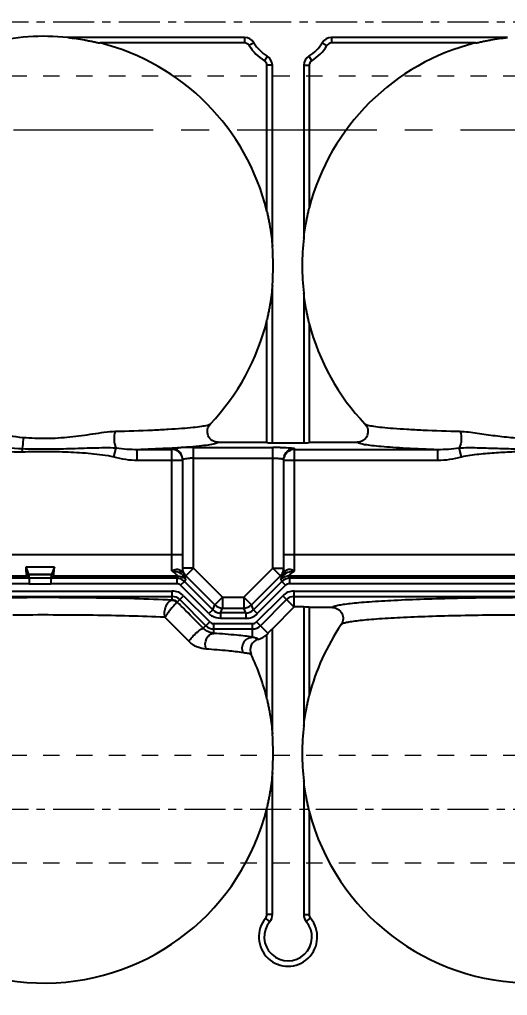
# Model space of a CAD drawing. Header units: millimetres. Extents: x -840 to 1682, y -9216 to -2117.
# Drawn here: x 422.8 to 468, y -6098.1 to -6007.6 of the extents above; entities that cross this region are included whole.
import ezdxf

# ---------------------------------------------------------------- set-up
doc = ezdxf.new("R2010")
doc.units = ezdxf.units.MM
doc.header["$LTSCALE"] = 16.335
doc.header["$PDMODE"] = 3
doc.header["$PDSIZE"] = 8
doc.linetypes.add('CENTER', pattern=[0.6, 0.375, -0.075, 0.075, -0.075])
doc.linetypes.add('HIDDEN', pattern=[0.2, 0.1, -0.1])
doc.layers.get('0').update_dxf_attribs({"linetype": 'CONTINUOUS'})
doc.layers.get('Defpoints').update_dxf_attribs({"linetype": 'CONTINUOUS'})
for name, color, linetype, lineweight in [('center', 1, 'CENTER', 9), ('cool', 153, 'HIDDEN', 9), ('dim', 82, 'CONTINUOUS', 9)]:
    doc.layers.add(name, color=color, linetype=linetype, lineweight=lineweight)
doc.layers.add('DEFAULT_2', color=8, linetype='HIDDEN')
doc.styles.get("Standard").update_dxf_attribs({"font": 'txt', "width": 0.85})
doc.dimstyles.new('mold', dxfattribs={"dimtxt": 10, "dimasz": 5, "dimexe": 0, "dimexo": 0, "dimgap": 0, "dimtad": 1, "dimzin": 1, "dimdsep": 46, "dimtxsty": 'Standard', "dimcen": 0, "dimclrd": 4, "dimclre": 4, "dimclrt": 6, "dimazin": 0, "dimtfac": 1, "dimtofl": 0, "dimtmove": 0, "dimatfit": 3, "dimfxl": 0, "dimarcsym": 0})

# ---------------------------------------------------------------- blocks, each defined once
blk = doc.blocks.new('7')
at = {"layer": 'cool', "ltscale": 0.932966}
for p, q in [((-1665.252, -2312.724), (-1303.907, -2312.724)), ((-1665.252, -2322.724), (-1303.907, -2322.724))]:
    blk.add_line(p, q, dxfattribs=at)
at = {"layer": 'cool', "color": 1, "linetype": 'CENTER', "ltscale": 0.621977}
blk.add_line((-1679.58, -2317.724), (-1289.58, -2317.724), dxfattribs=at)
blk = doc.blocks.new('*D670')
at = {"layer": 'Defpoints', "color": 0}
for p in [(291.369, -6007.78), (302.687, -6007.78), (492.865, -6017.78)]:
    blk.add_point(p, dxfattribs=at)
at = {"layer": 'dim', "color": 4, "lineweight": -2}
blk.add_line((302.687, -6007.78), (275.219, -6007.78), dxfattribs=at)
at = {"layer": 'dim', "color": 6, "insert": (283.294, -6004.78), "char_height": 6, "attachment_point": 5}
blk.add_mtext('10.00', dxfattribs=at)
blk = doc.blocks.new('*D673')
at = {"layer": 'Defpoints', "color": 0}
for p in [(291.369, -6017.78), (300.652, -6017.78), (492.865, -6017.78)]:
    blk.add_point(p, dxfattribs=at)
at = {"layer": 'dim', "color": 4, "lineweight": -2}
blk.add_line((300.652, -6017.78), (278.619, -6017.78), dxfattribs=at)
at = {"layer": 'dim', "color": 6, "insert": (284.994, -6014.78), "char_height": 6, "attachment_point": 5}
blk.add_mtext('0.00', dxfattribs=at)
blk = doc.blocks.new('*D674')
at = {"layer": 'Defpoints', "color": 0}
for p in [(291.369, -5952.78), (306.58, -5952.78), (492.865, -6017.78)]:
    blk.add_point(p, dxfattribs=at)
at = {"layer": 'dim', "color": 4, "lineweight": -2}
blk.add_line((306.58, -5952.78), (272.669, -5952.78), dxfattribs=at)
at = {"layer": 'dim', "color": 6, "insert": (282.019, -5949.78), "char_height": 6, "attachment_point": 5}
blk.add_mtext('65.00', dxfattribs=at)
blk = doc.blocks.new('*D675')
at = {"layer": 'Defpoints', "color": 0}
for p in [(291.369, -5872.78), (334.065, -5872.78), (492.865, -6017.78)]:
    blk.add_point(p, dxfattribs=at)
at = {"layer": 'dim', "color": 4, "lineweight": -2}
blk.add_line((334.065, -5872.78), (269.269, -5872.78), dxfattribs=at)
at = {"layer": 'dim', "color": 6, "insert": (280.319, -5869.78), "char_height": 6, "attachment_point": 5}
blk.add_mtext('145.00', dxfattribs=at)
blk = doc.blocks.new('*D676')
at = {"layer": 'Defpoints', "color": 0}
for p in [(492.865, -6017.78), (291.369, -6080.78), (302.687, -6080.78)]:
    blk.add_point(p, dxfattribs=at)
at = {"layer": 'dim', "color": 4, "lineweight": -2}
blk.add_line((302.687, -6080.78), (272.669, -6080.78), dxfattribs=at)
at = {"layer": 'dim', "color": 6, "insert": (282.019, -6077.78), "char_height": 6, "attachment_point": 5}
blk.add_mtext('63.00', dxfattribs=at)
blk = doc.blocks.new('*D677')
at = {"layer": 'Defpoints', "color": 0}
for p in [(492.865, -6017.78), (291.369, -6132.78), (302.687, -6132.78)]:
    blk.add_point(p, dxfattribs=at)
at = {"layer": 'dim', "color": 4, "lineweight": -2}
blk.add_line((302.687, -6132.78), (270.969, -6132.78), dxfattribs=at)
at = {"layer": 'dim', "color": 6, "insert": (281.169, -6129.78), "char_height": 6, "attachment_point": 5}
blk.add_mtext('115.00', dxfattribs=at)
blk = doc.blocks.new('*D678')
at = {"layer": 'Defpoints', "color": 0}
for p in [(492.865, -6017.78), (291.369, -6162.78), (334.065, -6162.78)]:
    blk.add_point(p, dxfattribs=at)
at = {"layer": 'dim', "color": 4, "lineweight": -2}
blk.add_line((334.065, -6162.78), (269.269, -6162.78), dxfattribs=at)
at = {"layer": 'dim', "color": 6, "insert": (280.319, -6159.78), "char_height": 6, "attachment_point": 5}
blk.add_mtext('145.00', dxfattribs=at)
blk = doc.blocks.new('*D671')
at = {"layer": 'Defpoints', "color": 0}
for p in [(492.865, -6017.78), (342.865, -6164.152), (342.865, -6191.969)]:
    blk.add_point(p, dxfattribs=at)
at = {"layer": 'dim', "color": 4, "lineweight": -2}
blk.add_line((342.865, -6164.152), (342.865, -6213.219), dxfattribs=at)
at = {"layer": 'dim', "color": 6, "insert": (339.865, -6202.594), "char_height": 6, "attachment_point": 5, "rotation": 90}
blk.add_mtext('150.00', dxfattribs=at)
blk = doc.blocks.new('*D672')
at = {"layer": 'Defpoints', "color": 0}
for p in [(342.865, -5843.189), (342.865, -5868.791), (492.865, -6017.78)]:
    blk.add_point(p, dxfattribs=at)
at = {"layer": 'dim', "color": 4, "lineweight": -2}
blk.add_line((342.865, -5868.791), (342.865, -5821.939), dxfattribs=at)
at = {"layer": 'dim', "color": 6, "insert": (339.865, -5832.564), "char_height": 6, "attachment_point": 5, "rotation": 90}
blk.add_mtext('150.00', dxfattribs=at)

msp = doc.modelspace()

# ---------------------------------------------------------------- linework, layer by layer
at = {"color": 7, "linetype": 'Continuous'}
for p, q in [((443.647, -6009.237), (427.251, -6009.237)), ((443.647, -6009.739), (430.259, -6009.739)), ((443.647, -6009.237), (443.647, -6009.739)), ((444.505, -6009.718), (444.076, -6009.98)), ((450.851, -6009.718), (451.28, -6009.98)), ((451.709, -6009.237), (451.709, -6009.739)), ((468.028, -6009.237), (451.709, -6009.237)), ((465.021, -6009.739), (451.709, -6009.739)), ((445.739, -6010.953), (445.478, -6011.382)), ((449.616, -6010.953), (449.878, -6011.382)), ((445.718, -6025.314), (445.718, -6011.811)), ((446.221, -6011.811), (445.718, -6011.811)), ((446.221, -6028.569), (446.221, -6011.811)), ((449.135, -6011.811), (449.135, -6027.83)), ((449.135, -6011.811), (449.638, -6011.811)), ((449.638, -6011.811), (449.638, -6025.012)), ((446.221, -6046.819), (446.221, -6032.216)), ((449.135, -6032.954), (449.135, -6046.819)), ((445.718, -6046.766), (445.718, -6035.47)), ((449.638, -6035.773), (449.638, -6046.766)), ((441.197, -6046.766), (445.718, -6046.766)), ((446.221, -6046.819), (449.135, -6046.819)), ((449.638, -6046.766), (454.082, -6046.766)), ((423.041, -6047.653), (423.029, -6047.36)), ((431.507, -6048.12), (431.737, -6047.297)), ((433.697, -6048.431), (433.697, -6047.427)), ((433.697, -6047.427), (436.888, -6047.427)), ((436.888, -6058.707), (436.888, -6047.348)), ((438.898, -6058.451), (438.898, -6047.243)), ((438.898, -6047.243), (446.27, -6047.243)), ((446.27, -6058.451), (446.27, -6047.243)), ((448.28, -6058.707), (448.28, -6047.348)), ((448.28, -6047.427), (461.582, -6047.427)), ((461.582, -6048.431), (461.582, -6047.427)), ((463.773, -6048.12), (463.543, -6047.297)), ((433.697, -6048.431), (437.893, -6048.431)), ((437.893, -6048.352), (437.893, -6058.451)), ((438.898, -6048.247), (446.27, -6048.247)), ((447.275, -6058.451), (447.275, -6048.352)), ((447.896, -6048.431), (461.582, -6048.431)), ((422.012, -6057.162), (437.893, -6057.162)), ((447.275, -6057.162), (538.454, -6057.162)), ((423.348, -6058.336), (423.604, -6059.024)), ((423.348, -6058.336), (426.003, -6058.336)), ((426.003, -6058.336), (425.746, -6059.024)), ((438.898, -6058.451), (437.893, -6058.451)), ((437.893, -6058.59), (437.928, -6058.851)), ((438.898, -6058.451), (438.189, -6059.161)), ((438.898, -6058.451), (441.594, -6061.147)), ((443.575, -6061.147), (446.27, -6058.451)), ((446.27, -6058.451), (446.98, -6059.161)), ((446.27, -6058.451), (447.275, -6058.451)), ((447.245, -6058.835), (447.275, -6058.59)), ((422.012, -6059.169), (423.428, -6059.169)), ((423.645, -6059.386), (422.012, -6059.386)), ((423.428, -6059.169), (423.645, -6059.386)), ((425.746, -6059.024), (423.604, -6059.024)), ((423.612, -6059.06), (423.652, -6059.383)), ((425.739, -6059.06), (423.612, -6059.06)), ((423.65, -6059.35), (425.7, -6059.35)), ((425.696, -6059.381), (425.739, -6059.06)), ((425.923, -6059.169), (425.705, -6059.386)), ((437.36, -6059.386), (425.705, -6059.386)), ((425.923, -6059.169), (437.45, -6059.169)), ((437.45, -6059.169), (437.36, -6059.386)), ((437.36, -6059.386), (437.36, -6059.888)), ((438.069, -6059.68), (437.714, -6060.035)), ((438.159, -6059.463), (438.069, -6059.68)), ((440.697, -6062.308), (438.069, -6059.68)), ((438.189, -6059.161), (440.884, -6061.857)), ((444.284, -6061.857), (446.98, -6059.161)), ((447.1, -6059.68), (444.472, -6062.308)), ((447.009, -6059.463), (447.1, -6059.68)), ((447.1, -6059.68), (447.454, -6060.035)), ((447.719, -6059.169), (447.809, -6059.386)), ((447.719, -6059.169), (538.01, -6059.169)), ((447.809, -6059.386), (447.809, -6059.888)), ((537.92, -6059.386), (447.809, -6059.386)), ((423.67, -6059.911), (422.012, -6059.888)), ((422.012, -6060.568), (436.935, -6060.568)), ((423.67, -6059.911), (425.68, -6059.9)), ((437.36, -6059.888), (425.68, -6059.9)), ((436.935, -6061.405), (436.935, -6060.568)), ((440.342, -6062.663), (437.714, -6060.035)), ((447.454, -6060.035), (444.826, -6062.663)), ((537.92, -6059.888), (447.809, -6059.888)), ((448.234, -6062.045), (448.234, -6060.568)), ((448.234, -6060.568), (537.495, -6060.568)), ((422.012, -6061.07), (436.935, -6061.07)), ((437.395, -6061.59), (437.983, -6061.002)), ((437.628, -6061.357), (440.054, -6063.783)), ((437.983, -6061.002), (440.409, -6063.428)), ((441.594, -6061.147), (440.884, -6061.857)), ((441.594, -6061.147), (441.594, -6062.151)), ((441.594, -6061.147), (443.575, -6061.147)), ((443.575, -6061.147), (443.575, -6062.151)), ((443.575, -6061.147), (444.284, -6061.857)), ((444.76, -6063.428), (447.186, -6061.002)), ((445.115, -6063.783), (447.541, -6061.357)), ((448.231, -6062.047), (447.186, -6061.002)), ((448.234, -6061.07), (537.495, -6061.07)), ((440.697, -6062.308), (440.342, -6062.663)), ((440.697, -6062.308), (440.884, -6061.857)), ((441.407, -6062.602), (441.594, -6062.151)), ((441.594, -6062.151), (443.575, -6062.151)), ((443.762, -6062.602), (443.575, -6062.151)), ((444.472, -6062.308), (444.284, -6061.857)), ((444.472, -6062.308), (444.826, -6062.663)), ((448.232, -6062.045), (446.221, -6064.057)), ((449.135, -6062.045), (448.232, -6062.045)), ((449.135, -6062.045), (449.135, -6073.055)), ((449.638, -6062.098), (449.638, -6070.237)), ((451.784, -6062.098), (449.638, -6062.098)), ((441.407, -6062.602), (441.407, -6063.104)), ((443.762, -6062.602), (441.407, -6062.602)), ((443.762, -6063.104), (441.407, -6063.104)), ((443.762, -6062.602), (443.762, -6063.104)), ((439.816, -6064.021), (440.409, -6063.428)), ((440.783, -6064.491), (440.783, -6063.583)), ((440.783, -6063.583), (444.386, -6063.583)), ((440.783, -6064.085), (444.386, -6064.085)), ((444.386, -6064.851), (444.386, -6063.583)), ((444.76, -6063.428), (445.837, -6064.506)), ((446.221, -6073.794), (446.221, -6064.057)), ((445.718, -6064.634), (445.78, -6064.572)), ((445.718, -6070.539), (445.718, -6064.625)), ((445.78, -6064.572), (445.842, -6064.51)), ((446.221, -6090.577), (446.221, -6077.441)), ((449.135, -6078.179), (449.135, -6090.577)), ((445.718, -6090.577), (445.718, -6080.695)), ((449.638, -6080.998), (449.638, -6090.577)), ((445.985, -6091.223), (445.6, -6090.9)), ((446.221, -6090.577), (445.718, -6090.577)), ((449.135, -6090.577), (449.638, -6090.577)), ((449.371, -6091.223), (449.755, -6090.9))]:
    msp.add_line(p, q, dxfattribs=at)
for centre, radius, start, end in [((425.027, -6030.392), 21.272, 83.99842, 103.85706), ((425.027, -6030.392), 21.305, 13.78896, 75.78539), ((443.647, -6010.242), 1.005, 31.41792, 90), ((443.647, -6010.242), 0.502, 31.41792, 90), ((447.678, -6007.78), 4.221, 211.41792, 238.58208), ((447.678, -6007.78), 3.719, 211.41792, 238.58208), ((447.678, -6007.78), 3.719, 301.41792, 328.58208), ((470.252, -6030.392), 21.305, 104.21461, 165.37187), ((447.678, -6007.78), 4.221, 301.41792, 328.58208), ((451.709, -6010.242), 1.005, 90, 148.58208), ((451.709, -6010.242), 0.502, 90, 148.58208), ((445.216, -6011.811), 0.502, 0, 58.58208), ((445.216, -6011.811), 1.005, 0, 58.58208), ((450.14, -6011.811), 1.005, 121.41792, 180), ((450.14, -6011.811), 0.502, 121.41792, 180), ((470.252, -6030.392), 21.272, 173.08161, 186.91839), ((425.027, -6030.392), 21.272, 355.0826, 4.9174), ((422.459, -6032.96), 14.704, 177.73173, 272.26828), ((425.027, -6030.392), 21.305, 316.46147, 346.21104), ((470.252, -6030.392), 21.305, 194.62813, 223.53853), ((428.631, -5893.017), 154.493, 271.87911, 272.88641), ((431.29, -5947.95), 99.496, 272.95045, 273.53651), ((436.888, -6048.435), 1.008, 67.51085, 89.9506), ((432.909, -5974.46), 72.937, 273.55108, 274.20912), ((438.704, -6073.807), 26.562, 90.92929, 92.02035), ((438.89, -6083.65), 36.407, 89.98689, 90.97009), ((446.281, -6083.349), 36.106, 88.94502, 90.01634), ((448.281, -6048.435), 1.008, 90.04922, 112.56838), ((436.896, -6048.428), 0.996, 17.25655, 23.22987), ((436.866, -6048.359), 1.028, 12.93938, 18.89262), ((438.895, -6057.395), 9.148, 89.97978, 91.93649), ((448.302, -6048.359), 1.028, 161.22785, 167.54742), ((448.273, -6048.428), 0.997, 156.89084, 163.23024), ((438.896, -6058.589), 1.003, 195.1689, 210.1068), ((446.275, -6058.451), 1, 352.10347, 359.98279), ((437.359, -6060.394), 1.007, 79.35859, 89.95439), ((442.624, -6053.818), 7.081, 227.38637, 228.07912), ((437.445, -6060.179), 1.012, 45.10564, 59.98365), ((438.9, -6058.447), 1.008, 210.16345, 225.11908), ((447.811, -6060.393), 1.007, 90.07123, 134.95439), ((441.228, -6052.367), 9.04, 311.98708, 312.55405), ((447.721, -6060.18), 1.012, 90.10564, 104.98365), ((436.935, -6062.05), 1.482, 45, 90), ((448.234, -6062.05), 1.482, 89.99998, 134.99999), ((436.935, -6062.05), 0.98, 45, 90), ((436.935, -6062.05), 0.65, 45, 90), ((448.234, -6062.05), 0.98, 90, 135), ((241.541, -6259.116), 278.164, 45.00724, 45.2435), ((244.437, -6256.219), 274.067, 44.52968, 45.00723), ((441.406, -6061.601), 1.002, 224.96007, 270.04617), ((443.763, -6061.601), 1.002, 269.95948, 315.04568), ((249.181, -6251.436), 265.532, 44.53072, 45.20782), ((441.411, -6061.593), 1.513, 225.04668, 239.92537), ((443.762, -6061.598), 1.506, 270.00622, 314.99378), ((440.783, -6063.055), 1.03, 225, 270), ((440.783, -6063.055), 0.528, 225, 270), ((444.386, -6063.055), 0.528, 270, 315), ((444.386, -6063.055), 1.03, 270, 315), ((470.252, -6075.617), 21.305, 145.88337, 165.37187), ((445.166, -6066.017), 1.005, 104.76561, 205.5451), ((444.386, -6063.055), 2.058, 284.73221, 310.30192), ((425.027, -6075.617), 21.305, 13.78896, 25.4843), ((470.252, -6075.617), 21.272, 173.08161, 186.91839), ((425.027, -6075.617), 21.272, 355.0826, 4.9174), ((425.027, -6075.617), 21.305, 195.03053, 346.21104), ((470.252, -6075.617), 21.305, 194.62813, 345.78539), ((447.678, -6092.646), 2.713, 139.96263, 40.03737), ((447.678, -6092.646), 2.211, 139.96263, 40.03737), ((445.216, -6090.577), 0.502, 319.96263, 0), ((445.216, -6090.577), 1.005, 319.96263, 0), ((450.14, -6090.577), 1.005, 180, 220.03737), ((450.14, -6090.577), 0.502, 180, 220.03737)]:
    msp.add_arc(centre, radius, start, end, dxfattribs=at)
for centre, major_axis, ratio, start_param, end_param in [((446.221, -6046.792), (0.502, 0), 0.052408, 3.141593, 4.712389), ((449.135, -6046.792), (0.502, 0), 0.052408, -1.570796, 0), ((423.433, -6057.162), (0, 2.01), 0.052408, -4.088313, -3.193953), ((425.917, -6057.162), (0, 2.01), 0.052408, -3.089233, -2.194873), ((423.6, -6059.621), (0, 0.603), 0.052408, -0.374455, -0.139626), ((425.751, -6059.621), (0, 0.603), 0.052408, 0.139626, 0.374455), ((449.135, -6062.072), (0.502, 0), 0.052408, 0, 1.570796), ((446.221, -6064.094), (0.502, 0.504), 0.037007, 1.533705, 2.482222)]:
    msp.add_ellipse(centre, major_axis=major_axis, ratio=ratio, start_param=start_param, end_param=end_param, dxfattribs=at)
for points, knots in [([(427.251, -6009.237), (427.511, -6009.264), (428.028, -6009.328), (428.671, -6009.43), (429.181, -6009.524), (429.497, -6009.587), (429.745, -6009.639), (429.925, -6009.678), (430.066, -6009.71), (430.162, -6009.728), (430.2, -6009.739), (430.215, -6009.739)], [0, 0, 0, 0, 0.26017, 0.519985, 0.649355, 0.777626, 0.840821, 0.902568, 0.960587, 0.98538, 1, 1, 1, 1]), ([(465.064, -6009.739), (465.079, -6009.739), (465.117, -6009.728), (465.213, -6009.71), (465.354, -6009.678), (465.534, -6009.639), (465.782, -6009.587), (466.098, -6009.524), (466.608, -6009.43), (467.251, -6009.328), (467.769, -6009.264), (468.028, -6009.237)], [0, 0, 0, 0, 0.014617, 0.039407, 0.097416, 0.159163, 0.222358, 0.350631, 0.480004, 0.739825, 1, 1, 1, 1]), ([(445.718, -6025.359), (445.718, -6025.376), (445.73, -6025.419), (445.749, -6025.525), (445.784, -6025.679), (445.824, -6025.875), (445.878, -6026.144), (445.943, -6026.485), (446.037, -6027.036), (446.137, -6027.73), (446.197, -6028.289), (446.221, -6028.569)], [0, 0, 0, 0, 0.015383, 0.040856, 0.099497, 0.161463, 0.224702, 0.352808, 0.481847, 0.740792, 1, 1, 1, 1]), ([(449.135, -6027.83), (449.165, -6027.586), (449.232, -6027.1), (449.336, -6026.496), (449.429, -6026.017), (449.491, -6025.721), (449.542, -6025.488), (449.581, -6025.321), (449.608, -6025.177), (449.638, -6025.09), (449.638, -6025.054)], [0, 0, 0, 0, 0.261084, 0.521723, 0.651404, 0.779828, 0.842977, 0.904507, 0.96192, 1, 1, 1, 1]), ([(408.059, -6032.39), (408.102, -6034.329), (408.91, -6038.233), (412.227, -6043.191), (417.185, -6046.508), (421.089, -6047.318), (423.029, -6047.36)], [0, 0, 0, 0, 0.249957, 0.499947, 0.749958, 1, 1, 1, 1]), ([(409.103, -6032.312), (409.257, -6034.095), (410.145, -6037.645), (413.249, -6042.17), (417.774, -6045.274), (421.324, -6046.162), (423.108, -6046.316)], [0, 0, 0, 0, 0.25001, 0.5, 0.74999, 1, 1, 1, 1]), ([(446.221, -6032.216), (446.197, -6032.495), (446.137, -6033.054), (446.037, -6033.748), (445.943, -6034.299), (445.878, -6034.641), (445.824, -6034.91), (445.784, -6035.105), (445.749, -6035.26), (445.73, -6035.365), (445.718, -6035.409), (445.718, -6035.425)], [0, 0, 0, 0, 0.259201, 0.518139, 0.647174, 0.775278, 0.838515, 0.900482, 0.959125, 0.984607, 1, 1, 1, 1]), ([(449.638, -6035.73), (449.638, -6035.694), (449.608, -6035.607), (449.581, -6035.463), (449.542, -6035.296), (449.491, -6035.063), (449.429, -6034.768), (449.336, -6034.289), (449.232, -6033.685), (449.165, -6033.198), (449.135, -6032.954)], [0, 0, 0, 0, 0.038112, 0.095524, 0.157052, 0.2202, 0.34862, 0.478297, 0.738926, 1, 1, 1, 1]), ([(431.653, -6045.749), (432.803, -6045.721), (434.444, -6045.668), (436.505, -6045.564), (437.764, -6045.481), (438.798, -6045.392), (439.588, -6045.297), (440.089, -6045.212), (440.354, -6045.132), (440.443, -6045.092), (440.471, -6045.068)], [0, 0, 0, 0, 0.389171, 0.555266, 0.698373, 0.816019, 0.90622, 0.967598, 0.987332, 1, 1, 1, 1]), ([(441.197, -6046.766), (441.005, -6046.766), (440.61, -6046.649), (440.22, -6046.18), (440.151, -6045.573), (440.339, -6045.208), (440.471, -6045.068)], [0, 0, 0, 0, 0.250023, 0.499971, 0.74994, 1, 1, 1, 1]), ([(454.808, -6045.068), (454.94, -6045.208), (455.128, -6045.573), (455.059, -6046.18), (454.669, -6046.649), (454.275, -6046.766), (454.082, -6046.766)], [0, 0, 0, 0, 0.25006, 0.500029, 0.749977, 1, 1, 1, 1]), ([(454.808, -6045.068), (454.837, -6045.092), (454.925, -6045.132), (455.19, -6045.212), (455.692, -6045.297), (456.481, -6045.392), (457.515, -6045.481), (458.774, -6045.564), (460.835, -6045.668), (462.476, -6045.721), (463.626, -6045.749)], [0, 0, 0, 0, 0.012668, 0.032402, 0.09378, 0.183981, 0.301627, 0.444734, 0.610829, 1, 1, 1, 1]), ([(423.108, -6046.316), (423.828, -6046.378), (425.277, -6046.44), (427.083, -6046.32), (428.515, -6046.143), (429.578, -6045.988), (430.62, -6045.837), (431.312, -6045.757), (431.653, -6045.749)], [0, 0, 0, 0, 0.252804, 0.505564, 0.631685, 0.757118, 0.880846, 1, 1, 1, 1]), ([(431.653, -6045.749), (431.548, -6045.998), (431.51, -6046.427), (431.583, -6046.95), (431.674, -6047.198), (431.736, -6047.297)], [0, 0, 0, 0, 0.51064, 0.77863, 1, 1, 1, 1]), ([(463.626, -6045.749), (463.731, -6045.998), (463.769, -6046.427), (463.696, -6046.95), (463.606, -6047.198), (463.543, -6047.297)], [0, 0, 0, 0, 0.510633, 0.778624, 1, 1, 1, 1]), ([(463.626, -6045.749), (463.89, -6045.756), (464.425, -6045.808), (465.51, -6045.957), (466.888, -6046.167), (468.562, -6046.355), (470.252, -6046.426), (471.942, -6046.355), (473.616, -6046.167), (474.994, -6045.957), (476.079, -6045.808), (476.615, -6045.756), (476.878, -6045.749)], [0, 0, 0, 0, 0.059395, 0.120976, 0.246548, 0.373172, 0.5, 0.626828, 0.753452, 0.879025, 0.940606, 1, 1, 1, 1]), ([(423.108, -6046.316), (423.105, -6046.389), (423.085, -6046.737), (423.056, -6047.085), (423.029, -6047.36)], [0, 0, 0, 0, 0.207986, 1, 1, 1, 1]), ([(438.263, -6047.2), (438.648, -6047.171), (439.33, -6047.115), (440.21, -6047.013), (440.769, -6046.921), (441.065, -6046.836), (441.165, -6046.792), (441.197, -6046.766)], [0, 0, 0, 0, 0.389559, 0.688711, 0.892503, 0.95803, 1, 1, 1, 1]), ([(454.082, -6046.766), (454.149, -6046.819), (454.389, -6046.887), (454.84, -6046.98), (455.511, -6047.067), (456.381, -6047.153), (457.443, -6047.233), (459.198, -6047.338), (460.597, -6047.395), (461.582, -6047.427)], [0, 0, 0, 0, 0.033867, 0.0956, 0.185171, 0.301583, 0.443336, 0.608535, 1, 1, 1, 1]), ([(423.029, -6047.36), (423.757, -6047.377), (425.213, -6047.395), (427.397, -6047.358), (429.214, -6047.29), (430.66, -6047.259), (431.38, -6047.267), (431.736, -6047.297)], [0, 0, 0, 0, 0.250847, 0.501683, 0.75223, 0.87698, 1, 1, 1, 1]), ([(423.041, -6047.653), (423.748, -6047.624), (425.165, -6047.597), (426.935, -6047.641), (428.349, -6047.721), (429.408, -6047.804), (430.463, -6047.922), (431.166, -6048.026), (431.507, -6048.12)], [0, 0, 0, 0, 0.250015, 0.500029, 0.625043, 0.750056, 0.875064, 1, 1, 1, 1]), ([(436.888, -6047.348), (436.888, -6047.342), (436.915, -6047.33), (436.955, -6047.321), (437.031, -6047.308), (437.18, -6047.292), (437.431, -6047.275), (437.646, -6047.266), (437.768, -6047.261)], [0, 0, 0, 0, 0.022144, 0.074091, 0.157582, 0.272063, 0.586734, 1, 1, 1, 1]), ([(446.945, -6047.249), (446.996, -6047.25), (447.185, -6047.254), (447.374, -6047.26), (447.512, -6047.265)], [0, 0, 0, 0, 0.26617, 1, 1, 1, 1]), ([(447.512, -6047.265), (447.62, -6047.27), (447.808, -6047.279), (448.027, -6047.296), (448.157, -6047.311), (448.223, -6047.323), (448.258, -6047.331), (448.28, -6047.342), (448.28, -6047.348)], [0, 0, 0, 0, 0.41579, 0.729447, 0.843016, 0.925809, 0.977435, 1, 1, 1, 1]), ([(463.543, -6047.297), (463.817, -6047.273), (464.371, -6047.261), (465.484, -6047.273), (466.884, -6047.323), (468.567, -6047.372), (470.252, -6047.391), (471.937, -6047.372), (473.62, -6047.323), (475.02, -6047.273), (476.133, -6047.261), (476.687, -6047.273), (476.961, -6047.297)], [0, 0, 0, 0, 0.061404, 0.1237, 0.248946, 0.374449, 0.5, 0.625551, 0.751053, 0.876299, 0.938595, 1, 1, 1, 1]), ([(463.773, -6048.12), (464.034, -6048.047), (464.571, -6047.958), (465.646, -6047.822), (466.999, -6047.712), (468.624, -6047.631), (470.252, -6047.604), (471.88, -6047.631), (473.505, -6047.712), (474.858, -6047.822), (475.934, -6047.958), (476.47, -6048.047), (476.731, -6048.12)], [0, 0, 0, 0, 0.062476, 0.124979, 0.249983, 0.374991, 0.5, 0.625008, 0.750017, 0.875021, 0.937524, 1, 1, 1, 1]), ([(437.893, -6048.352), (437.893, -6048.332), (437.983, -6048.308), (438.102, -6048.284), (438.328, -6048.263), (438.493, -6048.255), (438.586, -6048.252)], [0, 0, 0, 0, 0.083134, 0.288439, 0.603658, 1, 1, 1, 1]), ([(446.27, -6048.247), (446.399, -6048.247), (446.636, -6048.251), (446.916, -6048.269), (447.096, -6048.29), (447.19, -6048.309), (447.244, -6048.323), (447.275, -6048.343), (447.275, -6048.352)], [0, 0, 0, 0, 0.378008, 0.698107, 0.82118, 0.913477, 0.972473, 1, 1, 1, 1]), ([(436.888, -6058.707), (436.952, -6058.659), (437.098, -6058.588), (437.328, -6058.517), (437.567, -6058.553), (437.694, -6058.647), (437.746, -6058.701)], [0, 0, 0, 0, 0.257467, 0.511979, 0.759371, 1, 1, 1, 1]), ([(436.888, -6058.707), (436.998, -6058.788), (437.178, -6058.924), (437.357, -6059.062), (437.42, -6059.125)], [0, 0, 0, 0, 0.604146, 1, 1, 1, 1]), ([(437.822, -6059.021), (437.742, -6058.948), (437.531, -6058.84), (437.308, -6058.781), (437.187, -6058.758)], [0, 0, 0, 0, 0.466627, 1, 1, 1, 1]), ([(437.822, -6059.021), (437.802, -6058.999), (437.73, -6058.895), (437.706, -6058.763), (437.707, -6058.667)], [0, 0, 0, 0, 0.233194, 1, 1, 1, 1]), ([(437.746, -6058.701), (437.768, -6058.716), (437.811, -6058.742), (437.891, -6058.696), (437.893, -6058.63), (437.893, -6058.59)], [0, 0, 0, 0, 0.322019, 0.517751, 1, 1, 1, 1]), ([(447.275, -6058.59), (447.275, -6058.627), (447.278, -6058.684), (447.335, -6058.736), (447.374, -6058.727), (447.391, -6058.72)], [0, 0, 0, 0, 0.522499, 0.72752, 1, 1, 1, 1]), ([(447.275, -6059.086), (447.298, -6059.061), (447.381, -6058.949), (447.418, -6058.806), (447.423, -6058.701)], [0, 0, 0, 0, 0.239322, 1, 1, 1, 1]), ([(447.345, -6059.023), (447.384, -6058.978), (447.447, -6058.871), (447.451, -6058.746), (447.44, -6058.687)], [0, 0, 0, 0, 0.503457, 1, 1, 1, 1]), ([(447.427, -6058.699), (447.501, -6058.623), (447.701, -6058.501), (447.929, -6058.543), (448.032, -6058.58)], [0, 0, 0, 0, 0.490868, 1, 1, 1, 1]), ([(448.28, -6058.707), (448.212, -6058.719), (447.945, -6058.759), (447.674, -6058.822), (447.497, -6058.917)], [0, 0, 0, 0, 0.255536, 1, 1, 1, 1]), ([(448.28, -6058.707), (448.17, -6058.788), (447.991, -6058.924), (447.811, -6059.062), (447.748, -6059.126)], [0, 0, 0, 0, 0.604672, 1, 1, 1, 1]), ([(423.645, -6059.386), (423.649, -6059.39), (423.651, -6059.408), (423.66, -6059.46), (423.664, -6059.568), (423.67, -6059.726), (423.67, -6059.847), (423.671, -6059.911)], [0, 0, 0, 0, 0.029726, 0.093378, 0.314333, 0.633194, 1, 1, 1, 1]), ([(425.696, -6059.421), (425.693, -6059.446), (425.683, -6059.601), (425.681, -6059.757), (425.68, -6059.888)], [0, 0, 0, 0, 0.160744, 1, 1, 1, 1]), ([(437.42, -6059.125), (437.429, -6059.134), (437.439, -6059.145), (437.452, -6059.164), (437.45, -6059.169)], [0, 0, 0, 0, 0.698596, 1, 1, 1, 1]), ([(437.83, -6059.029), (437.895, -6059.102), (437.999, -6059.226), (438.101, -6059.352), (438.135, -6059.406)], [0, 0, 0, 0, 0.606109, 1, 1, 1, 1]), ([(438.189, -6059.299), (438.189, -6059.324), (438, -6059.191), (437.967, -6059.152), (437.893, -6059.086)], [0, 0, 0, 0, 0.197985, 1, 1, 1, 1]), ([(438.135, -6059.406), (438.14, -6059.412), (438.149, -6059.43), (438.164, -6059.451), (438.159, -6059.463)], [0, 0, 0, 0, 0.380721, 1, 1, 1, 1]), ([(447.275, -6059.086), (447.217, -6059.139), (447.128, -6059.213), (447.036, -6059.288), (447.001, -6059.303)], [0, 0, 0, 0, 0.675836, 1, 1, 1, 1]), ([(447.009, -6059.463), (447.003, -6059.448), (447.044, -6059.396), (447.097, -6059.312), (447.209, -6059.179), (447.293, -6059.081), (447.342, -6059.026)], [0, 0, 0, 0, 0.086641, 0.289172, 0.598814, 1, 1, 1, 1]), ([(447.748, -6059.126), (447.74, -6059.134), (447.73, -6059.145), (447.716, -6059.164), (447.719, -6059.169)], [0, 0, 0, 0, 0.699249, 1, 1, 1, 1]), ([(436.935, -6061.405), (434.599, -6061.303), (429.624, -6061.181), (424.649, -6061.168), (422.012, -6061.191)], [0, 0, 0, 0, 0.470064, 1, 1, 1, 1]), ([(436.258, -6062.998), (436.223, -6062.837), (436.212, -6062.487), (436.331, -6061.991), (436.55, -6061.586), (436.8, -6061.414), (436.915, -6061.404)], [0, 0, 0, 0, 0.264597, 0.55562, 0.813207, 1, 1, 1, 1]), ([(436.915, -6061.404), (437.041, -6061.407), (437.214, -6061.473), (437.334, -6061.593), (437.362, -6061.627)], [0, 0, 0, 0, 0.741824, 1, 1, 1, 1]), ([(488.72, -6062.098), (488.676, -6062.051), (488.499, -6061.985), (488.167, -6061.899), (487.666, -6061.816), (487.012, -6061.733), (486.206, -6061.654), (484.852, -6061.545), (482.846, -6061.43), (480.117, -6061.32), (477.032, -6061.239), (473.704, -6061.189), (470.252, -6061.172), (466.8, -6061.189), (463.472, -6061.239), (460.388, -6061.32), (457.658, -6061.43), (455.652, -6061.545), (454.298, -6061.654), (453.492, -6061.733), (452.838, -6061.816), (452.337, -6061.899), (452.005, -6061.985), (451.828, -6062.051), (451.784, -6062.098)], [0, 0, 0, 0, 0.005205, 0.014574, 0.028216, 0.046057, 0.067963, 0.093748, 0.156006, 0.230598, 0.314845, 0.405731, 0.5, 0.594269, 0.685154, 0.769401, 0.843993, 0.906252, 0.932036, 0.953943, 0.971783, 0.985426, 0.994795, 1, 1, 1, 1]), ([(436.836, -6062.205), (436.749, -6062.31), (436.638, -6062.451), (436.53, -6062.595), (436.504, -6062.63)], [0, 0, 0, 0, 0.75771, 1, 1, 1, 1]), ([(437.362, -6061.627), (437.285, -6061.689), (437.109, -6061.883), (436.938, -6062.08), (436.836, -6062.205)], [0, 0, 0, 0, 0.379674, 1, 1, 1, 1]), ([(437.395, -6061.59), (437.395, -6061.592), (437.387, -6061.608), (437.373, -6061.618), (437.362, -6061.627)], [0, 0, 0, 0, 0.128688, 1, 1, 1, 1]), ([(451.784, -6062.098), (451.963, -6062.098), (452.329, -6062.199), (452.715, -6062.61), (452.837, -6063.16), (452.714, -6063.519), (452.614, -6063.668)], [0, 0, 0, 0, 0.250074, 0.500043, 0.749986, 1, 1, 1, 1]), ([(436.259, -6062.997), (434.045, -6062.902), (429.341, -6062.79), (424.636, -6062.778), (422.148, -6062.799)], [0, 0, 0, 0, 0.471026, 1, 1, 1, 1]), ([(436.504, -6062.63), (436.479, -6062.664), (436.393, -6062.783), (436.31, -6062.906), (436.26, -6062.998)], [0, 0, 0, 0, 0.285154, 1, 1, 1, 1]), ([(487.89, -6063.668), (487.85, -6063.623), (487.683, -6063.559), (487.368, -6063.477), (486.892, -6063.398), (486.27, -6063.319), (485.502, -6063.242), (484.209, -6063.139), (482.293, -6063.028), (479.685, -6062.923), (476.736, -6062.845), (473.554, -6062.797), (470.252, -6062.781), (466.95, -6062.797), (463.768, -6062.845), (460.819, -6062.923), (458.211, -6063.028), (456.295, -6063.139), (455.002, -6063.242), (454.234, -6063.319), (453.612, -6063.398), (453.136, -6063.477), (452.822, -6063.559), (452.654, -6063.623), (452.614, -6063.668)], [0, 0, 0, 0, 0.005119, 0.014406, 0.027978, 0.045764, 0.06763, 0.093389, 0.155639, 0.230274, 0.314605, 0.405603, 0.5, 0.594396, 0.685395, 0.769726, 0.844361, 0.906611, 0.93237, 0.954236, 0.972022, 0.985594, 0.994881, 1, 1, 1, 1]), ([(438.472, -6065.221), (438.565, -6065.084), (438.805, -6064.806), (439.131, -6064.484), (439.409, -6064.247), (439.586, -6064.114), (439.71, -6064.042), (439.793, -6064.009), (439.816, -6064.021)], [0, 0, 0, 0, 0.271605, 0.600895, 0.751102, 0.873404, 0.95767, 1, 1, 1, 1]), ([(440.783, -6064.491), (440.716, -6064.483), (440.36, -6064.422), (440.021, -6064.232), (439.816, -6064.021)], [0, 0, 0, 0, 0.185878, 1, 1, 1, 1]), ([(440.121, -6064.984), (440.187, -6064.848), (440.365, -6064.61), (440.649, -6064.496), (440.783, -6064.491)], [0, 0, 0, 0, 0.529721, 1, 1, 1, 1]), ([(444.386, -6064.851), (443.9, -6064.765), (442.699, -6064.63), (441.495, -6064.537), (440.783, -6064.491)], [0, 0, 0, 0, 0.40871, 1, 1, 1, 1]), ([(443.514, -6066.294), (443.446, -6066.143), (443.384, -6065.801), (443.537, -6065.31), (443.897, -6064.947), (444.226, -6064.853), (444.386, -6064.851)], [0, 0, 0, 0, 0.252184, 0.505568, 0.75536, 1, 1, 1, 1]), ([(444.741, -6064.945), (444.718, -6064.938), (444.6, -6064.904), (444.481, -6064.876), (444.386, -6064.851)], [0, 0, 0, 0, 0.198388, 1, 1, 1, 1]), ([(440.073, -6065.95), (439.811, -6065.933), (439.219, -6065.801), (438.706, -6065.459), (438.472, -6065.221)], [0, 0, 0, 0, 0.439894, 1, 1, 1, 1]), ([(443.514, -6066.294), (443.05, -6066.212), (441.903, -6066.083), (440.753, -6065.995), (440.073, -6065.95)], [0, 0, 0, 0, 0.40871, 1, 1, 1, 1]), ([(444.259, -6066.45), (444.242, -6066.426), (444.165, -6066.391), (444.016, -6066.364), (443.79, -6066.336), (443.615, -6066.312), (443.514, -6066.294)], [0, 0, 0, 0, 0.114584, 0.309027, 0.599522, 1, 1, 1, 1]), ([(445.718, -6070.584), (445.718, -6070.601), (445.73, -6070.644), (445.749, -6070.75), (445.784, -6070.904), (445.824, -6071.1), (445.878, -6071.369), (445.943, -6071.71), (446.037, -6072.261), (446.137, -6072.955), (446.197, -6073.514), (446.221, -6073.794)], [0, 0, 0, 0, 0.015383, 0.040856, 0.099497, 0.161463, 0.224702, 0.352808, 0.481847, 0.740792, 1, 1, 1, 1]), ([(449.135, -6073.055), (449.165, -6072.811), (449.232, -6072.325), (449.336, -6071.721), (449.429, -6071.242), (449.491, -6070.946), (449.542, -6070.713), (449.581, -6070.546), (449.608, -6070.402), (449.638, -6070.315), (449.638, -6070.279)], [0, 0, 0, 0, 0.261084, 0.521723, 0.651404, 0.779828, 0.842977, 0.904507, 0.96192, 1, 1, 1, 1]), ([(446.221, -6077.441), (446.197, -6077.72), (446.137, -6078.279), (446.037, -6078.973), (445.943, -6079.524), (445.878, -6079.866), (445.824, -6080.135), (445.784, -6080.33), (445.749, -6080.485), (445.73, -6080.59), (445.718, -6080.634), (445.718, -6080.65)], [0, 0, 0, 0, 0.259201, 0.518139, 0.647174, 0.775278, 0.838515, 0.900482, 0.959125, 0.984607, 1, 1, 1, 1]), ([(449.638, -6080.955), (449.638, -6080.919), (449.608, -6080.832), (449.581, -6080.688), (449.542, -6080.521), (449.491, -6080.288), (449.429, -6079.993), (449.336, -6079.514), (449.232, -6078.91), (449.165, -6078.423), (449.135, -6078.179)], [0, 0, 0, 0, 0.038112, 0.095524, 0.157052, 0.2202, 0.34862, 0.478297, 0.738926, 1, 1, 1, 1])]:
    msp.add_open_spline(points, degree=3, knots=knots, dxfattribs=at)
for points in [[(431.736, -6047.297), (432.385, -6047.386), (433.042, -6047.436), (433.697, -6047.427)], [(437.168, -6047.388), (437.078, -6047.362), (436.983, -6047.348), (436.888, -6047.348)], [(437.391, -6047.483), (437.321, -6047.443), (437.246, -6047.411), (437.168, -6047.388)], [(437.812, -6048.035), (437.713, -6047.804), (437.507, -6047.601), (437.274, -6047.504)], [(437.839, -6048.026), (437.763, -6047.804), (437.594, -6047.6), (437.391, -6047.483)], [(447.33, -6048.028), (447.405, -6047.805), (447.574, -6047.6), (447.778, -6047.483)], [(447.356, -6048.037), (447.455, -6047.805), (447.66, -6047.602), (447.893, -6047.505)], [(447.778, -6047.483), (447.848, -6047.443), (447.923, -6047.411), (448.001, -6047.388)], [(448.001, -6047.388), (448.091, -6047.362), (448.186, -6047.348), (448.28, -6047.348)], [(461.582, -6047.427), (462.237, -6047.436), (462.894, -6047.386), (463.543, -6047.297)], [(431.507, -6048.12), (432.217, -6048.318), (432.96, -6048.431), (433.697, -6048.431)], [(437.893, -6048.431), (437.893, -6048.33), (437.878, -6048.229), (437.848, -6048.133)], [(437.893, -6048.352), (437.893, -6048.277), (437.885, -6048.202), (437.868, -6048.129)], [(447.275, -6048.352), (447.275, -6048.28), (447.284, -6048.208), (447.299, -6048.137)], [(447.275, -6048.431), (447.275, -6048.333), (447.29, -6048.234), (447.318, -6048.141)], [(461.582, -6048.431), (462.32, -6048.431), (463.062, -6048.318), (463.773, -6048.12)], [(437.187, -6058.758), (437.088, -6058.739), (436.987, -6058.726), (436.888, -6058.707)], [(437.893, -6058.451), (437.893, -6058.625), (437.942, -6058.803), (438.028, -6058.953)], [(446.98, -6059.161), (447.131, -6059.01), (447.237, -6058.8), (447.266, -6058.588)], [(446.98, -6059.299), (447.106, -6059.174), (447.201, -6059.008), (447.245, -6058.835)], [(447.391, -6058.72), (447.404, -6058.714), (447.416, -6058.707), (447.427, -6058.699)], [(448.032, -6058.58), (448.12, -6058.611), (448.205, -6058.653), (448.28, -6058.707)], [(437.45, -6059.169), (437.623, -6059.169), (437.801, -6059.217), (437.951, -6059.303)], [(438.069, -6059.68), (437.929, -6059.541), (437.739, -6059.44), (437.545, -6059.404)], [(447.009, -6059.463), (447.132, -6059.34), (447.292, -6059.248), (447.459, -6059.203)], [(447.497, -6058.917), (447.442, -6058.947), (447.39, -6058.982), (447.345, -6059.023)], [(437.714, -6060.035), (437.624, -6059.945), (437.488, -6059.888), (437.36, -6059.888)], [(447.809, -6059.888), (447.681, -6059.888), (447.545, -6059.945), (447.454, -6060.035)], [(440.884, -6061.857), (441.066, -6062.037), (441.338, -6062.15), (441.594, -6062.151)], [(443.575, -6062.151), (443.831, -6062.15), (444.103, -6062.037), (444.284, -6061.857)], [(441.407, -6063.104), (441.147, -6063.104), (440.878, -6063.032), (440.653, -6062.902)], [(440.073, -6065.95), (439.96, -6065.648), (439.98, -6065.274), (440.121, -6064.984)]]:
    msp.add_open_spline(points, degree=3, dxfattribs=at)
at = {"layer": 'center', "color": 1, "linetype": 'CENTER', "ltscale": 2.114728}
msp.add_line((297.865, -6017.78), (687.865, -6017.78), dxfattribs=at)
at = {"layer": 'DEFAULT_2', "color": 8, "linetype": 'HIDDEN'}
for p, q in [((430.259, -6009.739), (430.215, -6009.739)), ((465.064, -6009.739), (465.021, -6009.739)), ((445.718, -6025.359), (445.718, -6025.314)), ((449.638, -6025.012), (449.638, -6025.054)), ((445.718, -6035.47), (445.718, -6035.425)), ((449.638, -6035.73), (449.638, -6035.773)), ((449.638, -6046.792), (449.638, -6046.766)), ((447.275, -6048.431), (447.896, -6048.431)), ((437.893, -6058.451), (437.893, -6058.59)), ((447.275, -6058.59), (447.275, -6058.451)), ((438.189, -6059.299), (438.189, -6059.161)), ((446.98, -6059.161), (446.98, -6059.299)), ((445.718, -6070.584), (445.718, -6070.539)), ((449.638, -6070.237), (449.638, -6070.279)), ((445.718, -6080.695), (445.718, -6080.65)), ((449.638, -6080.955), (449.638, -6080.998))]:
    msp.add_line(p, q, dxfattribs=at)
for points in [[(437.928, -6058.847), (437.899, -6058.691), (437.893, -6058.59)], [(447.275, -6058.59), (447.271, -6058.679), (447.245, -6058.831)]]:
    msp.add_lwpolyline(points, dxfattribs=at)
msp.add_arc((438.9, -6058.585), 1.008, 210.1068, 225.11908, dxfattribs=at)
msp.add_ellipse((446.221, -6064.094), major_axis=(0.502, 0.504), ratio=0.037007, start_param=2.482222, end_param=3.104501, dxfattribs=at)
msp.add_open_spline([(444.872, -6065.005), (444.864, -6064.999), (444.823, -6064.973), (444.777, -6064.957), (444.741, -6064.945)], degree=3, knots=[0, 0, 0, 0, 0.206571, 1, 1, 1, 1], dxfattribs=at)
msp.add_open_spline([(444.91, -6065.045), (444.901, -6065.03), (444.887, -6065.016), (444.872, -6065.005)], degree=3, dxfattribs=at)

# ---------------------------------------------------------------- block references
for p in [(1977.444, -3690.056), (1977.444, -3763.056)]:
    msp.add_blockref('7', p)

# ---------------------------------------------------------------- dimensions: what is measured, and where the dimension line sits
at = {"layer": 'dim'}
for feature_location, offset, dtype, origin, picture, middle in [((342.865, -5868.791), (0, 25.602), 1, (492.865, -6017.78), '*D672', (339.865, -5832.564)), ((334.065, -5872.78), (-42.695, 0), 0, (492.865, -6017.78), '*D675', (280.319, -5869.78)), ((306.58, -5952.78), (-15.211, 0), 0, (492.865, -6017.78), '*D674', (282.019, -5949.78)), ((302.687, -6007.78), (-11.318, 0), 0, (492.865, -6017.78), '*D670', (283.294, -6004.78)), ((300.652094609, -6017.78002605), (-9.282698723, 0), 0, (492.864561226, -6017.78002605), '*D673', (284.994395887, -6014.78002605)), ((334.065, -6162.78), (-42.695, 0), 0, (492.865, -6017.78), '*D678', (280.319, -6159.78)), ((302.687, -6132.78), (-11.318, 0), 0, (492.865, -6017.78), '*D677', (281.169, -6129.78)), ((302.687, -6080.78), (-11.318, 0), 0, (492.865, -6017.78), '*D676', (282.019, -6077.78)), ((342.865, -6164.152), (0, -27.817), 1, (492.865, -6017.78), '*D671', (339.865, -6202.594))]:
    dim = msp.add_ordinate_dim(feature_location=feature_location, offset=offset, dtype=dtype, origin=origin, dimstyle='mold', override={"dimtxt": 6, "dimasz": 2}, dxfattribs=at)
    dim.commit()
    dim.dimension.update_dxf_attribs({"geometry": picture, "text_midpoint": middle})

doc.saveas('drawing.dxf')
